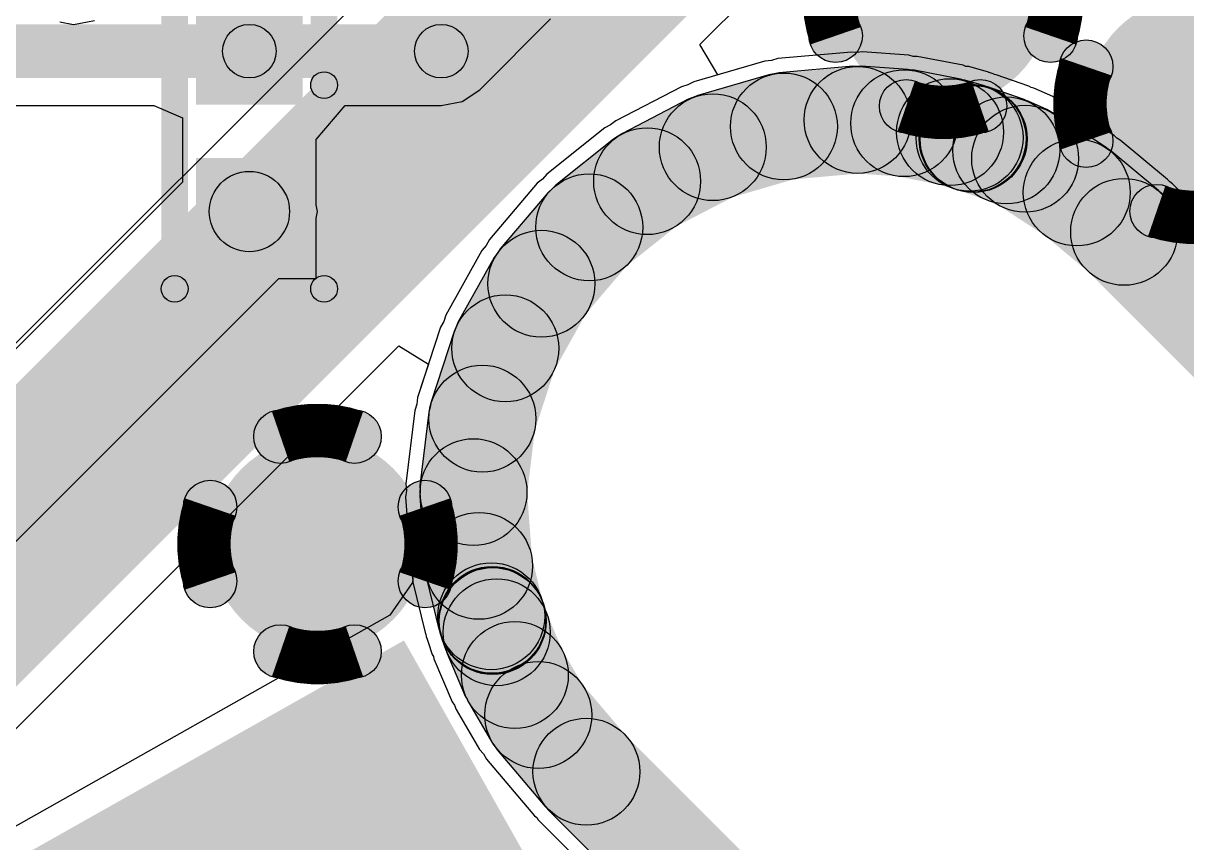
# Model space of a CAD drawing. Header units: millimetres. Extents: x -1.43 to 1.09, y -0.91 to 0.99.
# Drawn here: x -0.3833 to -0.212, y -0.7069 to -0.5862 of the extents above; entities that cross this region are included whole.
import ezdxf

# ---------------------------------------------------------------- set-up
doc = ezdxf.new("R2010")
doc.units = ezdxf.units.MM
doc.header["$MEASUREMENT"] = 0
for name, color, linetype in [('BottomLayer', 5, 'Continuous'), ('InternalPlane1', 76, 'Continuous'), ('InternalPlane2', 16, 'Continuous'), ('TopLayer', 1, 'Continuous'), ('TopOverlay', 2, 'Continuous'), ('TopPaste', 8, 'Continuous'), ('TopSolder', 216, 'Continuous'), ('ViaHoleLayer', 16, 'Continuous')]:
    doc.layers.add(name, color=color, linetype=linetype)

# ---------------------------------------------------------------- blocks, each defined once
blk = doc.blocks.new('PASSIVE__0201__0603__41')
at = {"layer": 'TopLayer'}
for points in [[(-0.00591, 0.00591), (0.00591, 0.00591), (0.00591, -0.00591), (-0.00591, -0.00591)], [(0.01772, 0.00591), (0.02953, 0.00591), (0.02953, -0.00591), (0.01772, -0.00591)]]:
    blk.add_hatch(color=1, dxfattribs=at).paths.add_polyline_path(points)
at = {"layer": 'TopOverlay'}
h = blk.add_hatch(color=2, dxfattribs=at)
edge = h.paths.add_edge_path()
edge.add_arc((-0.011, 0.011), 0.00197, 0, 360)
h = blk.add_hatch(color=2, dxfattribs=at)
edge = h.paths.add_edge_path()
edge.add_arc((-0.011, 0.011), 0.00197, 0, 360)
for points in [[(0.005, 0.01297), (0.005, 0.00903), (-0.011, 0.00903), (-0.011, 0.01297)], [(0.035, 0.01297), (0.035, 0.00903), (0.005, 0.00903), (0.005, 0.01297)], [(-0.00903, -0.011), (-0.01297, -0.011), (-0.01297, 0.011), (-0.00903, 0.011)], [(0.03697, -0.011), (0.03303, -0.011), (0.03303, 0.011), (0.03697, 0.011)], [(0.035, -0.00903), (0.035, -0.01297), (-0.011, -0.01297), (-0.011, -0.00903)]]:
    blk.add_hatch(color=2, dxfattribs=at).paths.add_polyline_path(points)
h = blk.add_hatch(color=2, dxfattribs=at)
edge = h.paths.add_edge_path()
edge.add_arc((0.005, 0.011), 0.00197, 0, 360)
h = blk.add_hatch(color=2, dxfattribs=at)
edge = h.paths.add_edge_path()
edge.add_arc((0.005, 0.011), 0.00197, 0, 360)
h = blk.add_hatch(color=2, dxfattribs=at)
edge = h.paths.add_edge_path()
edge.add_arc((0.035, 0.011), 0.00197, 0, 360)
h = blk.add_hatch(color=2, dxfattribs=at)
edge = h.paths.add_edge_path()
edge.add_arc((0.035, 0.011), 0.00197, 0, 360)
h = blk.add_hatch(color=2, dxfattribs=at)
edge = h.paths.add_edge_path()
edge.add_arc((-0.011, -0.011), 0.00197, 0, 360)
h = blk.add_hatch(color=2, dxfattribs=at)
edge = h.paths.add_edge_path()
edge.add_arc((-0.011, -0.011), 0.00197, 0, 360)
h = blk.add_hatch(color=2, dxfattribs=at)
edge = h.paths.add_edge_path()
edge.add_arc((0.035, -0.011), 0.00197, 0, 360)
h = blk.add_hatch(color=2, dxfattribs=at)
edge = h.paths.add_edge_path()
edge.add_arc((0.035, -0.011), 0.00197, 0, 360)
at = {"layer": 'TopPaste'}
for points in [[(-0.00591, 0.00591), (0.00591, 0.00591), (0.00591, -0.00591), (-0.00591, -0.00591)], [(0.01772, 0.00591), (0.02953, 0.00591), (0.02953, -0.00591), (0.01772, -0.00591)]]:
    blk.add_hatch(color=8, dxfattribs=at).paths.add_polyline_path(points)
at = {"layer": 'TopSolder'}
for points in [[(-0.00787, 0.00787), (0.00787, 0.00787), (0.00787, -0.00787), (-0.00787, -0.00787)], [(0.01575, 0.00787), (0.0315, 0.00787), (0.0315, -0.00787), (0.01575, -0.00787)]]:
    blk.add_hatch(color=216, dxfattribs=at).paths.add_polyline_path(points)
at = {"layer": 'TopOverlay'}
for centre in [(-0.011, 0.011), (-0.011, 0.011), (0.005, 0.011), (0.005, 0.011), (0.035, 0.011), (0.035, 0.011), (-0.011, -0.011), (-0.011, -0.011), (0.035, -0.011), (0.035, -0.011)]:
    blk.add_circle(centre, 0.00197, dxfattribs=at)

msp = doc.modelspace()

# ---------------------------------------------------------------- hatches: boundary and pattern name
at = {"layer": 'BottomLayer'}
for points in [[(-0.40072, -0.70023), (-0.42299, -0.67795), (-0.2311, -0.48606), (-0.20883, -0.50833)], [(-0.29035, -0.74252), (-0.32727, -0.67706), (-0.41913, -0.72888), (-0.38221, -0.79434)]]:
    msp.add_hatch(color=5, dxfattribs=at).paths.add_polyline_path(points)
h = msp.add_hatch(color=5, dxfattribs=at)
edge = h.paths.add_edge_path()
edge.add_arc((-0.24788, -0.58256), 0.01181, 0, 360)
h = msp.add_hatch(color=5, dxfattribs=at)
edge = h.paths.add_edge_path()
edge.add_arc((-0.21099, -0.59802), 0.01181, 0, 360)
h = msp.add_hatch(color=5, dxfattribs=at)
edge = h.paths.add_edge_path()
edge.add_arc((-0.34, -0.66286), 0.01181, 0, 360)
at = {"layer": 'InternalPlane1'}
h = msp.add_hatch(color=76, dxfattribs=at)
edge = h.paths.add_edge_path()
edge.add_arc((-0.2637, -0.58801), 0.00394, 0, 360)
h = msp.add_hatch(color=76, dxfattribs=at)
edge = h.paths.add_edge_path()
edge.add_arc((-0.23205, -0.58801), 0.00394, 0, 360)
h = msp.add_hatch(color=76, dxfattribs=at)
edge = h.paths.add_edge_path()
edge.add_arc((-0.22681, -0.59257), 0.00394, 0, 360)
for points in [[(-0.27063, -0.60922), (-0.27202, -0.59353), (-0.26117, -0.59257), (-0.25977, -0.60825)], [(-0.26102, -0.60826), (-0.25992, -0.59255), (-0.25306, -0.59303), (-0.25416, -0.60874)], [(-0.27958, -0.61198), (-0.28399, -0.59686), (-0.27353, -0.59381), (-0.26912, -0.60893)], [(-0.25511, -0.60862), (-0.2521, -0.59316), (-0.24535, -0.59447), (-0.24836, -0.60993)], [(-0.24903, -0.60977), (-0.24468, -0.59464), (-0.24181, -0.59546), (-0.24616, -0.6106)], [(-0.24625, -0.61057), (-0.24172, -0.59549), (-0.24126, -0.59562), (-0.2458, -0.6107)], [(-0.24598, -0.61064), (-0.24078, -0.59578), (-0.23598, -0.59746), (-0.24118, -0.61232)], [(-0.2458, -0.6107), (-0.24111, -0.59567), (-0.24103, -0.59569), (-0.24573, -0.61073)], [(-0.24566, -0.61074), (-0.2414, -0.59558), (-0.24132, -0.59561), (-0.24559, -0.61077)], [(-0.28784, -0.61642), (-0.29508, -0.60244), (-0.28541, -0.59743), (-0.27816, -0.61141)], [(-0.24177, -0.61209), (-0.23539, -0.59769), (-0.23261, -0.59892), (-0.23899, -0.61332)], [(-0.24011, -0.61271), (-0.23149, -0.59953), (-0.22389, -0.6045), (-0.23251, -0.61768)], [(-0.29508, -0.62238), (-0.30489, -0.61006), (-0.29637, -0.60327), (-0.28656, -0.61559)], [(-0.23323, -0.61715), (-0.22317, -0.60504), (-0.21619, -0.61084), (-0.22625, -0.62295)], [(-0.30104, -0.62962), (-0.31304, -0.61943), (-0.30599, -0.61112), (-0.29398, -0.62131)], [(-0.22679, -0.62246), (-0.21565, -0.61133), (-0.19457, -0.63241), (-0.20571, -0.64354)], [(-0.30548, -0.63788), (-0.31923, -0.6302), (-0.31391, -0.62068), (-0.30016, -0.62837)], [(-0.30824, -0.64684), (-0.32321, -0.64196), (-0.31984, -0.6316), (-0.30487, -0.63648)], [(-0.30922, -0.65616), (-0.32485, -0.65427), (-0.32355, -0.64346), (-0.30791, -0.64534)], [(-0.32488, -0.6558), (-0.30918, -0.65463), (-0.30837, -0.6655), (-0.32408, -0.66667)], [(-0.32387, -0.66795), (-0.30857, -0.66422), (-0.30677, -0.67164), (-0.32207, -0.67537)], [(-0.32193, -0.67585), (-0.3069, -0.67116), (-0.30674, -0.67168), (-0.32177, -0.67637)], [(-0.3217, -0.6766), (-0.30676, -0.67162), (-0.30673, -0.67171), (-0.32167, -0.67669)], [(-0.32163, -0.6768), (-0.30677, -0.6716), (-0.30619, -0.67325), (-0.32105, -0.67845)], [(-0.32181, -0.67623), (-0.30669, -0.67183), (-0.30667, -0.67192), (-0.32179, -0.67631)], [(-0.32087, -0.67893), (-0.30637, -0.67277), (-0.3037, -0.67907), (-0.31819, -0.68523)], [(-0.31773, -0.68613), (-0.30415, -0.67817), (-0.3007, -0.68406), (-0.31428, -0.69202)], [(-0.31349, -0.69313), (-0.30148, -0.68294), (-0.2944, -0.69129), (-0.30641, -0.70148)], [(-0.30597, -0.70195), (-0.29484, -0.69082), (-0.27391, -0.71175), (-0.28505, -0.72288)]]:
    msp.add_hatch(color=76, dxfattribs=at).paths.add_polyline_path(points)
h = msp.add_hatch(color=76, dxfattribs=at)
edge = h.paths.add_edge_path()
edge.add_arc((-0.26047, -0.60041), 0.00787, 0, 360)
h = msp.add_hatch(color=76, dxfattribs=at)
edge = h.paths.add_edge_path()
edge.add_arc((-0.26047, -0.60041), 0.00787, 0, 360)
h = msp.add_hatch(color=76, dxfattribs=at)
edge = h.paths.add_edge_path()
edge.add_arc((-0.27132, -0.60137), 0.00787, 0, 360)
h = msp.add_hatch(color=76, dxfattribs=at)
edge = h.paths.add_edge_path()
edge.add_arc((-0.27132, -0.60137), 0.00787, 0, 360)
h = msp.add_hatch(color=76, dxfattribs=at)
edge = h.paths.add_edge_path()
edge.add_arc((-0.25361, -0.60089), 0.00787, 0, 360)
h = msp.add_hatch(color=76, dxfattribs=at)
edge = h.paths.add_edge_path()
edge.add_arc((-0.25361, -0.60089), 0.00787, 0, 360)
h = msp.add_hatch(color=76, dxfattribs=at)
edge = h.paths.add_edge_path()
edge.add_arc((-0.25332, -0.59839), 0.00394, 0, 360)
h = msp.add_hatch(color=76, dxfattribs=at)
edge = h.paths.add_edge_path()
edge.add_arc((-0.24685, -0.6022), 0.00787, 0, 360)
h = msp.add_hatch(color=76, dxfattribs=at)
edge = h.paths.add_edge_path()
edge.add_arc((-0.24685, -0.6022), 0.00787, 0, 360)
h = msp.add_hatch(color=76, dxfattribs=at)
edge = h.paths.add_edge_path()
edge.add_arc((-0.24243, -0.59839), 0.00394, 0, 360)
h = msp.add_hatch(color=76, dxfattribs=at)
edge = h.paths.add_edge_path()
edge.add_arc((-0.24398, -0.60303), 0.00787, 0, 360)
h = msp.add_hatch(color=76, dxfattribs=at)
edge = h.paths.add_edge_path()
edge.add_arc((-0.24398, -0.60303), 0.00787, 0, 360)
h = msp.add_hatch(color=76, dxfattribs=at)
edge = h.paths.add_edge_path()
edge.add_arc((-0.24353, -0.60316), 0.00787, 0, 360)
h = msp.add_hatch(color=76, dxfattribs=at)
edge = h.paths.add_edge_path()
edge.add_arc((-0.24353, -0.60316), 0.00787, 0, 360)
h = msp.add_hatch(color=76, dxfattribs=at)
edge = h.paths.add_edge_path()
edge.add_arc((-0.24346, -0.60319), 0.00787, 0, 360)
h = msp.add_hatch(color=76, dxfattribs=at)
edge = h.paths.add_edge_path()
edge.add_arc((-0.24346, -0.60319), 0.00787, 0, 360)
h = msp.add_hatch(color=76, dxfattribs=at)
edge = h.paths.add_edge_path()
edge.add_arc((-0.24338, -0.60321), 0.00787, 0, 360)
h = msp.add_hatch(color=76, dxfattribs=at)
edge = h.paths.add_edge_path()
edge.add_arc((-0.24338, -0.60321), 0.00787, 0, 360)
h = msp.add_hatch(color=76, dxfattribs=at)
edge = h.paths.add_edge_path()
edge.add_arc((-0.28179, -0.60442), 0.00787, 0, 360)
h = msp.add_hatch(color=76, dxfattribs=at)
edge = h.paths.add_edge_path()
edge.add_arc((-0.28179, -0.60442), 0.00787, 0, 360)
h = msp.add_hatch(color=76, dxfattribs=at)
edge = h.paths.add_edge_path()
edge.add_arc((-0.23858, -0.60489), 0.00787, 0, 360)
h = msp.add_hatch(color=76, dxfattribs=at)
edge = h.paths.add_edge_path()
edge.add_arc((-0.23858, -0.60489), 0.00787, 0, 360)
h = msp.add_hatch(color=76, dxfattribs=at)
edge = h.paths.add_edge_path()
edge.add_arc((-0.2358, -0.60612), 0.00787, 0, 360)
h = msp.add_hatch(color=76, dxfattribs=at)
edge = h.paths.add_edge_path()
edge.add_arc((-0.2358, -0.60612), 0.00787, 0, 360)
h = msp.add_hatch(color=76, dxfattribs=at)
edge = h.paths.add_edge_path()
edge.add_arc((-0.22681, -0.60347), 0.00394, 0, 360)
h = msp.add_hatch(color=76, dxfattribs=at)
edge = h.paths.add_edge_path()
edge.add_arc((-0.29146, -0.60943), 0.00787, 0, 360)
h = msp.add_hatch(color=76, dxfattribs=at)
edge = h.paths.add_edge_path()
edge.add_arc((-0.29146, -0.60943), 0.00787, 0, 360)
h = msp.add_hatch(color=76, dxfattribs=at)
edge = h.paths.add_edge_path()
edge.add_arc((-0.2282, -0.61109), 0.00787, 0, 360)
h = msp.add_hatch(color=76, dxfattribs=at)
edge = h.paths.add_edge_path()
edge.add_arc((-0.2282, -0.61109), 0.00787, 0, 360)
h = msp.add_hatch(color=76, dxfattribs=at)
edge = h.paths.add_edge_path()
edge.add_arc((-0.29999, -0.61622), 0.00787, 0, 360)
h = msp.add_hatch(color=76, dxfattribs=at)
edge = h.paths.add_edge_path()
edge.add_arc((-0.29999, -0.61622), 0.00787, 0, 360)
h = msp.add_hatch(color=76, dxfattribs=at)
edge = h.paths.add_edge_path()
edge.add_arc((-0.22122, -0.61689), 0.00787, 0, 360)
h = msp.add_hatch(color=76, dxfattribs=at)
edge = h.paths.add_edge_path()
edge.add_arc((-0.22122, -0.61689), 0.00787, 0, 360)
h = msp.add_hatch(color=76, dxfattribs=at)
edge = h.paths.add_edge_path()
edge.add_arc((-0.21643, -0.61384), 0.00394, 0, 360)
h = msp.add_hatch(color=76, dxfattribs=at)
edge = h.paths.add_edge_path()
edge.add_arc((-0.30704, -0.62453), 0.00787, 0, 360)
h = msp.add_hatch(color=76, dxfattribs=at)
edge = h.paths.add_edge_path()
edge.add_arc((-0.30704, -0.62453), 0.00787, 0, 360)
h = msp.add_hatch(color=76, dxfattribs=at)
edge = h.paths.add_edge_path()
edge.add_arc((-0.31235, -0.63404), 0.00787, 0, 360)
h = msp.add_hatch(color=76, dxfattribs=at)
edge = h.paths.add_edge_path()
edge.add_arc((-0.31235, -0.63404), 0.00787, 0, 360)
h = msp.add_hatch(color=76, dxfattribs=at)
edge = h.paths.add_edge_path()
edge.add_arc((-0.31573, -0.6444), 0.00787, 0, 360)
h = msp.add_hatch(color=76, dxfattribs=at)
edge = h.paths.add_edge_path()
edge.add_arc((-0.31573, -0.6444), 0.00787, 0, 360)
h = msp.add_hatch(color=76, dxfattribs=at)
edge = h.paths.add_edge_path()
edge.add_arc((-0.34545, -0.64704), 0.00394, 0, 360)
h = msp.add_hatch(color=76, dxfattribs=at)
edge = h.paths.add_edge_path()
edge.add_arc((-0.33456, -0.64704), 0.00394, 0, 360)
h = msp.add_hatch(color=76, dxfattribs=at)
edge = h.paths.add_edge_path()
edge.add_arc((-0.31703, -0.65522), 0.00787, 0, 360)
h = msp.add_hatch(color=76, dxfattribs=at)
edge = h.paths.add_edge_path()
edge.add_arc((-0.31703, -0.65522), 0.00787, 0, 360)
h = msp.add_hatch(color=76, dxfattribs=at)
edge = h.paths.add_edge_path()
edge.add_arc((-0.35582, -0.65741), 0.00394, 0, 360)
h = msp.add_hatch(color=76, dxfattribs=at)
edge = h.paths.add_edge_path()
edge.add_arc((-0.32418, -0.65741), 0.00394, 0, 360)
h = msp.add_hatch(color=76, dxfattribs=at)
edge = h.paths.add_edge_path()
edge.add_arc((-0.31622, -0.66608), 0.00787, 0, 360)
h = msp.add_hatch(color=76, dxfattribs=at)
edge = h.paths.add_edge_path()
edge.add_arc((-0.31622, -0.66608), 0.00787, 0, 360)
h = msp.add_hatch(color=76, dxfattribs=at)
edge = h.paths.add_edge_path()
edge.add_arc((-0.35582, -0.66831), 0.00394, 0, 360)
h = msp.add_hatch(color=76, dxfattribs=at)
edge = h.paths.add_edge_path()
edge.add_arc((-0.32418, -0.66831), 0.00394, 0, 360)
h = msp.add_hatch(color=76, dxfattribs=at)
edge = h.paths.add_edge_path()
edge.add_arc((-0.31442, -0.6735), 0.00787, 0, 360)
h = msp.add_hatch(color=76, dxfattribs=at)
edge = h.paths.add_edge_path()
edge.add_arc((-0.31442, -0.6735), 0.00787, 0, 360)
h = msp.add_hatch(color=76, dxfattribs=at)
edge = h.paths.add_edge_path()
edge.add_arc((-0.31425, -0.67403), 0.00787, 0, 360)
h = msp.add_hatch(color=76, dxfattribs=at)
edge = h.paths.add_edge_path()
edge.add_arc((-0.31425, -0.67403), 0.00787, 0, 360)
h = msp.add_hatch(color=76, dxfattribs=at)
edge = h.paths.add_edge_path()
edge.add_arc((-0.31423, -0.67411), 0.00787, 0, 360)
h = msp.add_hatch(color=76, dxfattribs=at)
edge = h.paths.add_edge_path()
edge.add_arc((-0.31423, -0.67411), 0.00787, 0, 360)
h = msp.add_hatch(color=76, dxfattribs=at)
edge = h.paths.add_edge_path()
edge.add_arc((-0.3142, -0.6742), 0.00787, 0, 360)
h = msp.add_hatch(color=76, dxfattribs=at)
edge = h.paths.add_edge_path()
edge.add_arc((-0.3142, -0.6742), 0.00787, 0, 360)
h = msp.add_hatch(color=76, dxfattribs=at)
edge = h.paths.add_edge_path()
edge.add_arc((-0.31362, -0.67585), 0.00787, 0, 360)
h = msp.add_hatch(color=76, dxfattribs=at)
edge = h.paths.add_edge_path()
edge.add_arc((-0.31362, -0.67585), 0.00787, 0, 360)
h = msp.add_hatch(color=76, dxfattribs=at)
edge = h.paths.add_edge_path()
edge.add_arc((-0.34545, -0.67868), 0.00394, 0, 360)
h = msp.add_hatch(color=76, dxfattribs=at)
edge = h.paths.add_edge_path()
edge.add_arc((-0.33456, -0.67868), 0.00394, 0, 360)
h = msp.add_hatch(color=76, dxfattribs=at)
edge = h.paths.add_edge_path()
edge.add_arc((-0.31094, -0.68215), 0.00787, 0, 360)
h = msp.add_hatch(color=76, dxfattribs=at)
edge = h.paths.add_edge_path()
edge.add_arc((-0.31094, -0.68215), 0.00787, 0, 360)
h = msp.add_hatch(color=76, dxfattribs=at)
edge = h.paths.add_edge_path()
edge.add_arc((-0.30749, -0.68804), 0.00787, 0, 360)
h = msp.add_hatch(color=76, dxfattribs=at)
edge = h.paths.add_edge_path()
edge.add_arc((-0.30749, -0.68804), 0.00787, 0, 360)
h = msp.add_hatch(color=76, dxfattribs=at)
edge = h.paths.add_edge_path()
edge.add_arc((-0.30041, -0.69639), 0.00787, 0, 360)
h = msp.add_hatch(color=76, dxfattribs=at)
edge = h.paths.add_edge_path()
edge.add_arc((-0.30041, -0.69639), 0.00787, 0, 360)
at = {"layer": 'InternalPlane2'}
h = msp.add_hatch(color=16, dxfattribs=at)
edge = h.paths.add_edge_path()
edge.add_arc((-0.24788, -0.58256), 0.01575, 0, 360)
h = msp.add_hatch(color=16, dxfattribs=at)
edge = h.paths.add_edge_path()
edge.add_arc((-0.21099, -0.59802), 0.01575, 0, 360)
for points in [[(-0.27063, -0.60922), (-0.27202, -0.59353), (-0.26117, -0.59257), (-0.25977, -0.60825)], [(-0.26102, -0.60826), (-0.25992, -0.59255), (-0.25306, -0.59303), (-0.25416, -0.60874)], [(-0.27958, -0.61198), (-0.28399, -0.59686), (-0.27353, -0.59381), (-0.26912, -0.60893)], [(-0.25511, -0.60862), (-0.2521, -0.59316), (-0.24535, -0.59447), (-0.24836, -0.60993)], [(-0.24903, -0.60977), (-0.24468, -0.59464), (-0.24181, -0.59546), (-0.24616, -0.6106)], [(-0.24625, -0.61057), (-0.24172, -0.59549), (-0.24126, -0.59562), (-0.2458, -0.6107)], [(-0.24598, -0.61064), (-0.24078, -0.59578), (-0.23598, -0.59746), (-0.24118, -0.61232)], [(-0.2458, -0.6107), (-0.24111, -0.59567), (-0.24103, -0.59569), (-0.24573, -0.61073)], [(-0.24566, -0.61074), (-0.2414, -0.59558), (-0.24132, -0.59561), (-0.24559, -0.61077)], [(-0.28784, -0.61642), (-0.29508, -0.60244), (-0.28541, -0.59743), (-0.27816, -0.61141)], [(-0.24177, -0.61209), (-0.23539, -0.59769), (-0.23261, -0.59892), (-0.23899, -0.61332)], [(-0.24011, -0.61271), (-0.23149, -0.59953), (-0.22389, -0.6045), (-0.23251, -0.61768)], [(-0.29508, -0.62238), (-0.30489, -0.61006), (-0.29637, -0.60327), (-0.28656, -0.61559)], [(-0.23323, -0.61715), (-0.22317, -0.60504), (-0.21619, -0.61084), (-0.22625, -0.62295)], [(-0.30104, -0.62962), (-0.31304, -0.61943), (-0.30599, -0.61112), (-0.29398, -0.62131)], [(-0.22679, -0.62246), (-0.21565, -0.61133), (-0.19457, -0.63241), (-0.20571, -0.64354)], [(-0.30548, -0.63788), (-0.31923, -0.6302), (-0.31391, -0.62068), (-0.30016, -0.62837)], [(-0.30824, -0.64684), (-0.32321, -0.64196), (-0.31984, -0.6316), (-0.30487, -0.63648)], [(-0.30922, -0.65616), (-0.32485, -0.65427), (-0.32355, -0.64346), (-0.30791, -0.64534)], [(-0.32488, -0.6558), (-0.30918, -0.65463), (-0.30837, -0.6655), (-0.32408, -0.66667)], [(-0.32387, -0.66795), (-0.30857, -0.66422), (-0.30677, -0.67164), (-0.32207, -0.67537)], [(-0.32193, -0.67585), (-0.3069, -0.67116), (-0.30674, -0.67168), (-0.32177, -0.67637)], [(-0.3217, -0.6766), (-0.30676, -0.67162), (-0.30673, -0.67171), (-0.32167, -0.67669)], [(-0.32163, -0.6768), (-0.30677, -0.6716), (-0.30619, -0.67325), (-0.32105, -0.67845)], [(-0.32181, -0.67623), (-0.30669, -0.67183), (-0.30667, -0.67192), (-0.32179, -0.67631)], [(-0.32087, -0.67893), (-0.30637, -0.67277), (-0.3037, -0.67907), (-0.31819, -0.68523)], [(-0.31773, -0.68613), (-0.30415, -0.67817), (-0.3007, -0.68406), (-0.31428, -0.69202)], [(-0.31349, -0.69313), (-0.30148, -0.68294), (-0.2944, -0.69129), (-0.30641, -0.70148)], [(-0.30597, -0.70195), (-0.29484, -0.69082), (-0.27391, -0.71175), (-0.28505, -0.72288)]]:
    msp.add_hatch(color=16, dxfattribs=at).paths.add_polyline_path(points)
h = msp.add_hatch(color=16, dxfattribs=at)
edge = h.paths.add_edge_path()
edge.add_arc((-0.26047, -0.60041), 0.00787, 0, 360)
h = msp.add_hatch(color=16, dxfattribs=at)
edge = h.paths.add_edge_path()
edge.add_arc((-0.26047, -0.60041), 0.00787, 0, 360)
h = msp.add_hatch(color=16, dxfattribs=at)
edge = h.paths.add_edge_path()
edge.add_arc((-0.27132, -0.60137), 0.00787, 0, 360)
h = msp.add_hatch(color=16, dxfattribs=at)
edge = h.paths.add_edge_path()
edge.add_arc((-0.27132, -0.60137), 0.00787, 0, 360)
h = msp.add_hatch(color=16, dxfattribs=at)
edge = h.paths.add_edge_path()
edge.add_arc((-0.25361, -0.60089), 0.00787, 0, 360)
h = msp.add_hatch(color=16, dxfattribs=at)
edge = h.paths.add_edge_path()
edge.add_arc((-0.25361, -0.60089), 0.00787, 0, 360)
h = msp.add_hatch(color=16, dxfattribs=at)
edge = h.paths.add_edge_path()
edge.add_arc((-0.24685, -0.6022), 0.00787, 0, 360)
h = msp.add_hatch(color=16, dxfattribs=at)
edge = h.paths.add_edge_path()
edge.add_arc((-0.24685, -0.6022), 0.00787, 0, 360)
h = msp.add_hatch(color=16, dxfattribs=at)
edge = h.paths.add_edge_path()
edge.add_arc((-0.24398, -0.60303), 0.00787, 0, 360)
h = msp.add_hatch(color=16, dxfattribs=at)
edge = h.paths.add_edge_path()
edge.add_arc((-0.24398, -0.60303), 0.00787, 0, 360)
h = msp.add_hatch(color=16, dxfattribs=at)
edge = h.paths.add_edge_path()
edge.add_arc((-0.24353, -0.60316), 0.00787, 0, 360)
h = msp.add_hatch(color=16, dxfattribs=at)
edge = h.paths.add_edge_path()
edge.add_arc((-0.24353, -0.60316), 0.00787, 0, 360)
h = msp.add_hatch(color=16, dxfattribs=at)
edge = h.paths.add_edge_path()
edge.add_arc((-0.24346, -0.60319), 0.00787, 0, 360)
h = msp.add_hatch(color=16, dxfattribs=at)
edge = h.paths.add_edge_path()
edge.add_arc((-0.24346, -0.60319), 0.00787, 0, 360)
h = msp.add_hatch(color=16, dxfattribs=at)
edge = h.paths.add_edge_path()
edge.add_arc((-0.24338, -0.60321), 0.00787, 0, 360)
h = msp.add_hatch(color=16, dxfattribs=at)
edge = h.paths.add_edge_path()
edge.add_arc((-0.24338, -0.60321), 0.00787, 0, 360)
h = msp.add_hatch(color=16, dxfattribs=at)
edge = h.paths.add_edge_path()
edge.add_arc((-0.28179, -0.60442), 0.00787, 0, 360)
h = msp.add_hatch(color=16, dxfattribs=at)
edge = h.paths.add_edge_path()
edge.add_arc((-0.28179, -0.60442), 0.00787, 0, 360)
h = msp.add_hatch(color=16, dxfattribs=at)
edge = h.paths.add_edge_path()
edge.add_arc((-0.23858, -0.60489), 0.00787, 0, 360)
h = msp.add_hatch(color=16, dxfattribs=at)
edge = h.paths.add_edge_path()
edge.add_arc((-0.23858, -0.60489), 0.00787, 0, 360)
h = msp.add_hatch(color=16, dxfattribs=at)
edge = h.paths.add_edge_path()
edge.add_arc((-0.2358, -0.60612), 0.00787, 0, 360)
h = msp.add_hatch(color=16, dxfattribs=at)
edge = h.paths.add_edge_path()
edge.add_arc((-0.2358, -0.60612), 0.00787, 0, 360)
h = msp.add_hatch(color=16, dxfattribs=at)
edge = h.paths.add_edge_path()
edge.add_arc((-0.29146, -0.60943), 0.00787, 0, 360)
h = msp.add_hatch(color=16, dxfattribs=at)
edge = h.paths.add_edge_path()
edge.add_arc((-0.29146, -0.60943), 0.00787, 0, 360)
h = msp.add_hatch(color=16, dxfattribs=at)
edge = h.paths.add_edge_path()
edge.add_arc((-0.2282, -0.61109), 0.00787, 0, 360)
h = msp.add_hatch(color=16, dxfattribs=at)
edge = h.paths.add_edge_path()
edge.add_arc((-0.2282, -0.61109), 0.00787, 0, 360)
h = msp.add_hatch(color=16, dxfattribs=at)
edge = h.paths.add_edge_path()
edge.add_arc((-0.29999, -0.61622), 0.00787, 0, 360)
h = msp.add_hatch(color=16, dxfattribs=at)
edge = h.paths.add_edge_path()
edge.add_arc((-0.29999, -0.61622), 0.00787, 0, 360)
h = msp.add_hatch(color=16, dxfattribs=at)
edge = h.paths.add_edge_path()
edge.add_arc((-0.22122, -0.61689), 0.00787, 0, 360)
h = msp.add_hatch(color=16, dxfattribs=at)
edge = h.paths.add_edge_path()
edge.add_arc((-0.22122, -0.61689), 0.00787, 0, 360)
h = msp.add_hatch(color=16, dxfattribs=at)
edge = h.paths.add_edge_path()
edge.add_arc((-0.30704, -0.62453), 0.00787, 0, 360)
h = msp.add_hatch(color=16, dxfattribs=at)
edge = h.paths.add_edge_path()
edge.add_arc((-0.30704, -0.62453), 0.00787, 0, 360)
h = msp.add_hatch(color=16, dxfattribs=at)
edge = h.paths.add_edge_path()
edge.add_arc((-0.31235, -0.63404), 0.00787, 0, 360)
h = msp.add_hatch(color=16, dxfattribs=at)
edge = h.paths.add_edge_path()
edge.add_arc((-0.31235, -0.63404), 0.00787, 0, 360)
h = msp.add_hatch(color=16, dxfattribs=at)
edge = h.paths.add_edge_path()
edge.add_arc((-0.31573, -0.6444), 0.00787, 0, 360)
h = msp.add_hatch(color=16, dxfattribs=at)
edge = h.paths.add_edge_path()
edge.add_arc((-0.31573, -0.6444), 0.00787, 0, 360)
h = msp.add_hatch(color=16, dxfattribs=at)
edge = h.paths.add_edge_path()
edge.add_arc((-0.34, -0.66286), 0.01575, 0, 360)
h = msp.add_hatch(color=16, dxfattribs=at)
edge = h.paths.add_edge_path()
edge.add_arc((-0.31703, -0.65522), 0.00787, 0, 360)
h = msp.add_hatch(color=16, dxfattribs=at)
edge = h.paths.add_edge_path()
edge.add_arc((-0.31703, -0.65522), 0.00787, 0, 360)
h = msp.add_hatch(color=16, dxfattribs=at)
edge = h.paths.add_edge_path()
edge.add_arc((-0.31622, -0.66608), 0.00787, 0, 360)
h = msp.add_hatch(color=16, dxfattribs=at)
edge = h.paths.add_edge_path()
edge.add_arc((-0.31622, -0.66608), 0.00787, 0, 360)
h = msp.add_hatch(color=16, dxfattribs=at)
edge = h.paths.add_edge_path()
edge.add_arc((-0.31442, -0.6735), 0.00787, 0, 360)
h = msp.add_hatch(color=16, dxfattribs=at)
edge = h.paths.add_edge_path()
edge.add_arc((-0.31442, -0.6735), 0.00787, 0, 360)
h = msp.add_hatch(color=16, dxfattribs=at)
edge = h.paths.add_edge_path()
edge.add_arc((-0.31425, -0.67403), 0.00787, 0, 360)
h = msp.add_hatch(color=16, dxfattribs=at)
edge = h.paths.add_edge_path()
edge.add_arc((-0.31425, -0.67403), 0.00787, 0, 360)
h = msp.add_hatch(color=16, dxfattribs=at)
edge = h.paths.add_edge_path()
edge.add_arc((-0.31423, -0.67411), 0.00787, 0, 360)
h = msp.add_hatch(color=16, dxfattribs=at)
edge = h.paths.add_edge_path()
edge.add_arc((-0.31423, -0.67411), 0.00787, 0, 360)
h = msp.add_hatch(color=16, dxfattribs=at)
edge = h.paths.add_edge_path()
edge.add_arc((-0.3142, -0.6742), 0.00787, 0, 360)
h = msp.add_hatch(color=16, dxfattribs=at)
edge = h.paths.add_edge_path()
edge.add_arc((-0.3142, -0.6742), 0.00787, 0, 360)
h = msp.add_hatch(color=16, dxfattribs=at)
edge = h.paths.add_edge_path()
edge.add_arc((-0.31362, -0.67585), 0.00787, 0, 360)
h = msp.add_hatch(color=16, dxfattribs=at)
edge = h.paths.add_edge_path()
edge.add_arc((-0.31362, -0.67585), 0.00787, 0, 360)
h = msp.add_hatch(color=16, dxfattribs=at)
edge = h.paths.add_edge_path()
edge.add_arc((-0.31094, -0.68215), 0.00787, 0, 360)
h = msp.add_hatch(color=16, dxfattribs=at)
edge = h.paths.add_edge_path()
edge.add_arc((-0.31094, -0.68215), 0.00787, 0, 360)
h = msp.add_hatch(color=16, dxfattribs=at)
edge = h.paths.add_edge_path()
edge.add_arc((-0.30749, -0.68804), 0.00787, 0, 360)
h = msp.add_hatch(color=16, dxfattribs=at)
edge = h.paths.add_edge_path()
edge.add_arc((-0.30749, -0.68804), 0.00787, 0, 360)
h = msp.add_hatch(color=16, dxfattribs=at)
edge = h.paths.add_edge_path()
edge.add_arc((-0.30041, -0.69639), 0.00787, 0, 360)
h = msp.add_hatch(color=16, dxfattribs=at)
edge = h.paths.add_edge_path()
edge.add_arc((-0.30041, -0.69639), 0.00787, 0, 360)
at = {"layer": 'TopLayer'}
h = msp.add_hatch(color=1, dxfattribs=at)
edge = h.paths.add_edge_path()
edge.add_arc((-0.24788, -0.58256), 0.01181, 0, 360)
for points in [[(-0.31899, -0.59306), (-0.32456, -0.58749), (-0.31413, -0.57706), (-0.30856, -0.58263)], [(-0.40514, -0.59421), (-0.40514, -0.58634), (-0.35004, -0.58634), (-0.35004, -0.59421)], [(-0.35004, -0.59421), (-0.35004, -0.58634), (-0.32178, -0.58634), (-0.32178, -0.59421)], [(-0.41537, -0.68759), (-0.42373, -0.67923), (-0.35421, -0.60972), (-0.34586, -0.61807)]]:
    msp.add_hatch(color=1, dxfattribs=at).paths.add_polyline_path(points)
h = msp.add_hatch(color=1, dxfattribs=at)
edge = h.paths.add_edge_path()
edge.add_arc((-0.35004, -0.59028), 0.00394, 0, 360)
h = msp.add_hatch(color=1, dxfattribs=at)
edge = h.paths.add_edge_path()
edge.add_arc((-0.35004, -0.59028), 0.00394, 0, 360)
h = msp.add_hatch(color=1, dxfattribs=at)
edge = h.paths.add_edge_path()
edge.add_arc((-0.32178, -0.59028), 0.00394, 0, 360)
h = msp.add_hatch(color=1, dxfattribs=at)
edge = h.paths.add_edge_path()
edge.add_arc((-0.32178, -0.59028), 0.00394, 0, 360)
h = msp.add_hatch(color=1, dxfattribs=at)
edge = h.paths.add_edge_path()
edge.add_arc((-0.21099, -0.59802), 0.01181, 0, 360)
h = msp.add_hatch(color=1, dxfattribs=at)
edge = h.paths.add_edge_path()
edge.add_arc((-0.35004, -0.6139), 0.00591, 0, 360)
h = msp.add_hatch(color=1, dxfattribs=at)
edge = h.paths.add_edge_path()
edge.add_arc((-0.34, -0.66286), 0.01181, 0, 360)
at = {"layer": 'ViaHoleLayer'}
h = msp.add_hatch(color=16, dxfattribs=at)
edge = h.paths.add_edge_path()
edge.add_arc((-0.24788, -0.58256), 0.00591, 0, 360)
h = msp.add_hatch(color=16, dxfattribs=at)
edge = h.paths.add_edge_path()
edge.add_arc((-0.21099, -0.59802), 0.00591, 0, 360)
h = msp.add_hatch(color=16, dxfattribs=at)
edge = h.paths.add_edge_path()
edge.add_arc((-0.34, -0.66286), 0.00591, 0, 360)

# ---------------------------------------------------------------- linework, layer by layer
at = {"layer": 'BottomLayer'}
for p, q in [((-0.2837, -0.58932), (-0.22449, -0.53011)), ((-0.31406, -0.56291), (-0.42017, -0.66902)), ((-0.37796, -0.58596), (-0.37595, -0.58636)), ((-0.37595, -0.58636), (-0.37287, -0.58575)), ((-0.28107, -0.59376), (-0.2837, -0.58932)), ((-0.26136, -0.59041), (-0.27221, -0.59138)), ((-0.26056, -0.5905), (-0.26136, -0.59041)), ((-0.25977, -0.5904), (-0.26056, -0.5905)), ((-0.25291, -0.59088), (-0.25977, -0.5904)), ((-0.25231, -0.59104), (-0.25291, -0.59088)), ((-0.25169, -0.59104), (-0.25231, -0.59104)), ((-0.24494, -0.59235), (-0.25169, -0.59104)), ((-0.27413, -0.59174), (-0.28107, -0.59376)), ((-0.27315, -0.59165), (-0.27413, -0.59174)), ((-0.27221, -0.59138), (-0.27315, -0.59165)), ((-0.24452, -0.59252), (-0.24494, -0.59235)), ((-0.24408, -0.59256), (-0.24452, -0.59252)), ((-0.24121, -0.59339), (-0.24408, -0.59256)), ((-0.24116, -0.59341), (-0.24121, -0.59339)), ((-0.2411, -0.59342), (-0.24116, -0.59341)), ((-0.2405, -0.5936), (-0.2411, -0.59342)), ((-0.24029, -0.59371), (-0.2405, -0.5936)), ((-0.24006, -0.59374), (-0.24029, -0.59371)), ((-0.23526, -0.59542), (-0.24006, -0.59374)), ((-0.23491, -0.59563), (-0.23526, -0.59542)), ((-0.23452, -0.59572), (-0.23491, -0.59563)), ((-0.23174, -0.59695), (-0.23452, -0.59572)), ((-0.23107, -0.59742), (-0.23174, -0.59695)), ((-0.23031, -0.59772), (-0.23107, -0.59742)), ((-0.22271, -0.6027), (-0.23031, -0.59772)), ((-0.2223, -0.6031), (-0.22271, -0.6027)), ((-0.22179, -0.60338), (-0.2223, -0.6031)), ((-0.21481, -0.60918), (-0.22179, -0.60338)), ((-0.21451, -0.60954), (-0.21481, -0.60918)), ((-0.21412, -0.6098), (-0.21451, -0.60954)), ((-0.19338, -0.63054), (-0.21412, -0.6098)), ((-0.39767, -0.70328), (-0.32804, -0.63366)), ((-0.32804, -0.63366), (-0.32366, -0.63635)), ((-0.32366, -0.63635), (-0.32527, -0.64129)), ((-0.32539, -0.64226), (-0.32569, -0.6432)), ((-0.32527, -0.64129), (-0.32539, -0.64226)), ((-0.32569, -0.6432), (-0.327, -0.65401)), ((-0.327, -0.65401), (-0.32692, -0.65499)), ((-0.32692, -0.65499), (-0.32704, -0.65596)), ((-0.32704, -0.65596), (-0.32623, -0.66683)), ((-0.32623, -0.66683), (-0.32601, -0.66763)), ((-0.32601, -0.66763), (-0.32599, -0.66801)), ((-0.32599, -0.66801), (-0.32601, -0.66851)), ((-0.32601, -0.66851), (-0.32936, -0.67335)), ((-0.32936, -0.67335), (-0.42122, -0.72517))]:
    msp.add_line(p, q, dxfattribs=at)
at = {"layer": 'InternalPlane1'}
for p, q in [((-0.26117, -0.5925), (-0.27203, -0.59346)), ((-0.26054, -0.59253), (-0.26117, -0.5925)), ((-0.25992, -0.59249), (-0.26054, -0.59253)), ((-0.25305, -0.59297), (-0.25992, -0.59249)), ((-0.27354, -0.59375), (-0.28401, -0.59679)), ((-0.27278, -0.59363), (-0.27354, -0.59375)), ((-0.27203, -0.59346), (-0.27278, -0.59363)), ((-0.25258, -0.59306), (-0.25305, -0.59297)), ((-0.25209, -0.59309), (-0.25258, -0.59306)), ((-0.24534, -0.59441), (-0.25209, -0.59309)), ((-0.24501, -0.59452), (-0.24534, -0.59441)), ((-0.24466, -0.59457), (-0.24501, -0.59452)), ((-0.24179, -0.5954), (-0.24466, -0.59457)), ((-0.24174, -0.59542), (-0.24179, -0.5954)), ((-0.2417, -0.59542), (-0.24174, -0.59542)), ((-0.24132, -0.59554), (-0.2417, -0.59542)), ((-0.24131, -0.59554), (-0.24132, -0.59554)), ((-0.2413, -0.59554), (-0.24131, -0.59554)), ((-0.24124, -0.59556), (-0.2413, -0.59554)), ((-0.24118, -0.59559), (-0.24124, -0.59556)), ((-0.24109, -0.59561), (-0.24118, -0.59559)), ((-0.24101, -0.59563), (-0.24109, -0.59561)), ((-0.24089, -0.59569), (-0.24101, -0.59563)), ((-0.24075, -0.59571), (-0.24089, -0.59569)), ((-0.23596, -0.5974), (-0.24075, -0.59571)), ((-0.28544, -0.59737), (-0.29511, -0.60238)), ((-0.28471, -0.5971), (-0.28544, -0.59737)), ((-0.28401, -0.59679), (-0.28471, -0.5971)), ((-0.23567, -0.59754), (-0.23596, -0.5974)), ((-0.23537, -0.59763), (-0.23567, -0.59754)), ((-0.23259, -0.59886), (-0.23537, -0.59763)), ((-0.23203, -0.5992), (-0.23259, -0.59886)), ((-0.23145, -0.59948), (-0.23203, -0.5992)), ((-0.22385, -0.60445), (-0.23145, -0.59948)), ((-0.29575, -0.60282), (-0.29641, -0.60322)), ((-0.29511, -0.60238), (-0.29575, -0.60282)), ((-0.29641, -0.60322), (-0.30493, -0.61)), ((-0.22351, -0.60474), (-0.22385, -0.60445)), ((-0.22313, -0.60499), (-0.22351, -0.60474)), ((-0.21614, -0.61079), (-0.22313, -0.60499)), ((-0.30604, -0.61108), (-0.31309, -0.61939)), ((-0.30547, -0.61056), (-0.30604, -0.61108)), ((-0.30493, -0.61), (-0.30547, -0.61056)), ((-0.21589, -0.61105), (-0.21614, -0.61079)), ((-0.2156, -0.61128), (-0.21589, -0.61105)), ((-0.19479, -0.63209), (-0.2156, -0.61128)), ((-0.31351, -0.62003), (-0.31397, -0.62065)), ((-0.31309, -0.61939), (-0.31351, -0.62003)), ((-0.31397, -0.62065), (-0.31929, -0.63016)), ((-0.31929, -0.63016), (-0.31957, -0.63088)), ((-0.3199, -0.63158), (-0.32328, -0.64194)), ((-0.31957, -0.63088), (-0.3199, -0.63158)), ((-0.32328, -0.64194), (-0.32342, -0.6427)), ((-0.32361, -0.64345), (-0.32492, -0.65427)), ((-0.32342, -0.6427), (-0.32361, -0.64345)), ((-0.32492, -0.65427), (-0.32491, -0.65504)), ((-0.32491, -0.65504), (-0.32495, -0.65581)), ((-0.32495, -0.65581), (-0.32414, -0.66667)), ((-0.32414, -0.66667), (-0.32401, -0.66731)), ((-0.32401, -0.66731), (-0.32394, -0.66796)), ((-0.32394, -0.66796), (-0.32213, -0.67538)), ((-0.32213, -0.67538), (-0.32204, -0.67562)), ((-0.32204, -0.67562), (-0.322, -0.67587)), ((-0.322, -0.67587), (-0.32186, -0.67632)), ((-0.32186, -0.67632), (-0.32185, -0.67633)), ((-0.32185, -0.67633), (-0.32185, -0.67634)), ((-0.32185, -0.67634), (-0.32183, -0.67639)), ((-0.32183, -0.67639), (-0.32179, -0.67649)), ((-0.32179, -0.67649), (-0.32176, -0.67663)), ((-0.32176, -0.67663), (-0.32173, -0.67671)), ((-0.32173, -0.67671), (-0.32171, -0.67677)), ((-0.32171, -0.67677), (-0.32169, -0.67683)), ((-0.32169, -0.67683), (-0.32112, -0.67848)), ((-0.32112, -0.67848), (-0.321, -0.67871)), ((-0.321, -0.67871), (-0.32093, -0.67896)), ((-0.32093, -0.67896), (-0.31825, -0.68526)), ((-0.31825, -0.68526), (-0.31799, -0.6857)), ((-0.31799, -0.6857), (-0.31779, -0.68616)), ((-0.31779, -0.68616), (-0.31434, -0.69205)), ((-0.31434, -0.69205), (-0.31392, -0.6926)), ((-0.31392, -0.6926), (-0.31355, -0.69317)), ((-0.31355, -0.69317), (-0.30646, -0.70152)), ((-0.30646, -0.70152), (-0.30622, -0.70174)), ((-0.30622, -0.70174), (-0.30602, -0.702)), ((-0.30602, -0.702), (-0.28536, -0.72266))]:
    msp.add_line(p, q, dxfattribs=at)
at = {"layer": 'InternalPlane1', "const_width": 0.00787}
for points in [[(-0.2637, -0.58801, -0.167343), (-0.2637, -0.57712)], [(-0.23205, -0.57712, -0.167343), (-0.23205, -0.58801)], [(-0.22681, -0.60347, -0.167343), (-0.22681, -0.59257)], [(-0.24243, -0.59839, -0.167343), (-0.25332, -0.59839)], [(-0.20554, -0.61384, -0.167343), (-0.21643, -0.61384)], [(-0.34545, -0.64704, -0.167343), (-0.33456, -0.64704)], [(-0.35582, -0.66831, -0.167343), (-0.35582, -0.65741)], [(-0.32418, -0.65741, -0.167343), (-0.32418, -0.66831)], [(-0.33456, -0.67868, -0.167343), (-0.34545, -0.67868)]]:
    msp.add_lwpolyline(points, format="xyb", dxfattribs=at)
at = {"layer": 'InternalPlane1'}
for centre, radius in [((-0.2637, -0.58801), 0.00394), ((-0.23205, -0.58801), 0.00394), ((-0.22681, -0.59257), 0.00394), ((-0.26047, -0.60041), 0.00787), ((-0.26047, -0.60041), 0.00787), ((-0.27132, -0.60137), 0.00787), ((-0.27132, -0.60137), 0.00787), ((-0.25361, -0.60089), 0.00787), ((-0.25361, -0.60089), 0.00787), ((-0.25332, -0.59839), 0.00394), ((-0.24685, -0.6022), 0.00787), ((-0.24685, -0.6022), 0.00787), ((-0.24243, -0.59839), 0.00394), ((-0.24398, -0.60303), 0.00787), ((-0.24398, -0.60303), 0.00787), ((-0.24353, -0.60316), 0.00787), ((-0.24353, -0.60316), 0.00787), ((-0.24346, -0.60319), 0.00787), ((-0.24346, -0.60319), 0.00787), ((-0.24338, -0.60321), 0.00787), ((-0.24338, -0.60321), 0.00787), ((-0.28179, -0.60442), 0.00787), ((-0.28179, -0.60442), 0.00787), ((-0.23858, -0.60489), 0.00787), ((-0.23858, -0.60489), 0.00787), ((-0.2358, -0.60612), 0.00787), ((-0.2358, -0.60612), 0.00787), ((-0.22681, -0.60347), 0.00394), ((-0.29146, -0.60943), 0.00787), ((-0.29146, -0.60943), 0.00787), ((-0.2282, -0.61109), 0.00787), ((-0.2282, -0.61109), 0.00787), ((-0.29999, -0.61622), 0.00787), ((-0.29999, -0.61622), 0.00787), ((-0.22122, -0.61689), 0.00787), ((-0.22122, -0.61689), 0.00787), ((-0.21643, -0.61384), 0.00394), ((-0.30704, -0.62453), 0.00787), ((-0.30704, -0.62453), 0.00787), ((-0.31235, -0.63404), 0.00787), ((-0.31235, -0.63404), 0.00787), ((-0.31573, -0.6444), 0.00787), ((-0.31573, -0.6444), 0.00787), ((-0.34545, -0.64704), 0.00394), ((-0.33456, -0.64704), 0.00394), ((-0.31703, -0.65522), 0.00787), ((-0.31703, -0.65522), 0.00787), ((-0.35582, -0.65741), 0.00394), ((-0.32418, -0.65741), 0.00394), ((-0.31622, -0.66608), 0.00787), ((-0.31622, -0.66608), 0.00787), ((-0.35582, -0.66831), 0.00394), ((-0.32418, -0.66831), 0.00394), ((-0.31442, -0.6735), 0.00787), ((-0.31442, -0.6735), 0.00787), ((-0.31425, -0.67403), 0.00787), ((-0.31425, -0.67403), 0.00787), ((-0.31423, -0.67411), 0.00787), ((-0.31423, -0.67411), 0.00787), ((-0.3142, -0.6742), 0.00787), ((-0.3142, -0.6742), 0.00787), ((-0.31362, -0.67585), 0.00787), ((-0.31362, -0.67585), 0.00787), ((-0.34545, -0.67868), 0.00394), ((-0.33456, -0.67868), 0.00394), ((-0.31094, -0.68215), 0.00787), ((-0.31094, -0.68215), 0.00787), ((-0.30749, -0.68804), 0.00787), ((-0.30749, -0.68804), 0.00787), ((-0.30041, -0.69639), 0.00787), ((-0.30041, -0.69639), 0.00787)]:
    msp.add_circle(centre, radius, dxfattribs=at)
at = {"layer": 'InternalPlane2'}
for p, q in [((-0.26117, -0.5925), (-0.27203, -0.59346)), ((-0.26054, -0.59253), (-0.26117, -0.5925)), ((-0.25992, -0.59249), (-0.26054, -0.59253)), ((-0.25305, -0.59297), (-0.25992, -0.59249)), ((-0.27354, -0.59375), (-0.28401, -0.59679)), ((-0.27278, -0.59363), (-0.27354, -0.59375)), ((-0.27203, -0.59346), (-0.27278, -0.59363)), ((-0.25258, -0.59306), (-0.25305, -0.59297)), ((-0.25209, -0.59309), (-0.25258, -0.59306)), ((-0.24534, -0.59441), (-0.25209, -0.59309)), ((-0.24501, -0.59452), (-0.24534, -0.59441)), ((-0.24466, -0.59457), (-0.24501, -0.59452)), ((-0.24179, -0.5954), (-0.24466, -0.59457)), ((-0.24174, -0.59542), (-0.24179, -0.5954)), ((-0.2417, -0.59542), (-0.24174, -0.59542)), ((-0.24132, -0.59554), (-0.2417, -0.59542)), ((-0.24131, -0.59554), (-0.24132, -0.59554)), ((-0.2413, -0.59554), (-0.24131, -0.59554)), ((-0.24124, -0.59556), (-0.2413, -0.59554)), ((-0.24118, -0.59559), (-0.24124, -0.59556)), ((-0.24109, -0.59561), (-0.24118, -0.59559)), ((-0.24101, -0.59563), (-0.24109, -0.59561)), ((-0.24089, -0.59569), (-0.24101, -0.59563)), ((-0.24075, -0.59571), (-0.24089, -0.59569)), ((-0.23596, -0.5974), (-0.24075, -0.59571)), ((-0.28544, -0.59737), (-0.29511, -0.60238)), ((-0.28471, -0.5971), (-0.28544, -0.59737)), ((-0.28401, -0.59679), (-0.28471, -0.5971)), ((-0.23567, -0.59754), (-0.23596, -0.5974)), ((-0.23537, -0.59763), (-0.23567, -0.59754)), ((-0.23259, -0.59886), (-0.23537, -0.59763)), ((-0.23203, -0.5992), (-0.23259, -0.59886)), ((-0.23145, -0.59948), (-0.23203, -0.5992)), ((-0.22385, -0.60445), (-0.23145, -0.59948)), ((-0.29575, -0.60282), (-0.29641, -0.60322)), ((-0.29511, -0.60238), (-0.29575, -0.60282)), ((-0.29641, -0.60322), (-0.30493, -0.61)), ((-0.22351, -0.60474), (-0.22385, -0.60445)), ((-0.22313, -0.60499), (-0.22351, -0.60474)), ((-0.21614, -0.61079), (-0.22313, -0.60499)), ((-0.30604, -0.61108), (-0.31309, -0.61939)), ((-0.30547, -0.61056), (-0.30604, -0.61108)), ((-0.30493, -0.61), (-0.30547, -0.61056)), ((-0.21589, -0.61105), (-0.21614, -0.61079)), ((-0.2156, -0.61128), (-0.21589, -0.61105)), ((-0.19479, -0.63209), (-0.2156, -0.61128)), ((-0.31351, -0.62003), (-0.31397, -0.62065)), ((-0.31309, -0.61939), (-0.31351, -0.62003)), ((-0.31397, -0.62065), (-0.31929, -0.63016)), ((-0.31929, -0.63016), (-0.31957, -0.63088)), ((-0.3199, -0.63158), (-0.32328, -0.64194)), ((-0.31957, -0.63088), (-0.3199, -0.63158)), ((-0.32328, -0.64194), (-0.32342, -0.6427)), ((-0.32361, -0.64345), (-0.32492, -0.65427)), ((-0.32342, -0.6427), (-0.32361, -0.64345)), ((-0.32492, -0.65427), (-0.32491, -0.65504)), ((-0.32491, -0.65504), (-0.32495, -0.65581)), ((-0.32495, -0.65581), (-0.32414, -0.66667)), ((-0.32414, -0.66667), (-0.32401, -0.66731)), ((-0.32401, -0.66731), (-0.32394, -0.66796)), ((-0.32394, -0.66796), (-0.32213, -0.67538)), ((-0.32213, -0.67538), (-0.32204, -0.67562)), ((-0.32204, -0.67562), (-0.322, -0.67587)), ((-0.322, -0.67587), (-0.32186, -0.67632)), ((-0.32186, -0.67632), (-0.32185, -0.67633)), ((-0.32185, -0.67633), (-0.32185, -0.67634)), ((-0.32185, -0.67634), (-0.32183, -0.67639)), ((-0.32183, -0.67639), (-0.32179, -0.67649)), ((-0.32179, -0.67649), (-0.32176, -0.67663)), ((-0.32176, -0.67663), (-0.32173, -0.67671)), ((-0.32173, -0.67671), (-0.32171, -0.67677)), ((-0.32171, -0.67677), (-0.32169, -0.67683)), ((-0.32169, -0.67683), (-0.32112, -0.67848)), ((-0.32112, -0.67848), (-0.321, -0.67871)), ((-0.321, -0.67871), (-0.32093, -0.67896)), ((-0.32093, -0.67896), (-0.31825, -0.68526)), ((-0.31825, -0.68526), (-0.31799, -0.6857)), ((-0.31799, -0.6857), (-0.31779, -0.68616)), ((-0.31779, -0.68616), (-0.31434, -0.69205)), ((-0.31434, -0.69205), (-0.31392, -0.6926)), ((-0.31392, -0.6926), (-0.31355, -0.69317)), ((-0.31355, -0.69317), (-0.30646, -0.70152)), ((-0.30646, -0.70152), (-0.30622, -0.70174)), ((-0.30622, -0.70174), (-0.30602, -0.702)), ((-0.30602, -0.702), (-0.28536, -0.72266))]:
    msp.add_line(p, q, dxfattribs=at)
for centre in [(-0.26047, -0.60041), (-0.26047, -0.60041), (-0.27132, -0.60137), (-0.27132, -0.60137), (-0.25361, -0.60089), (-0.25361, -0.60089), (-0.24685, -0.6022), (-0.24685, -0.6022), (-0.24398, -0.60303), (-0.24398, -0.60303), (-0.24353, -0.60316), (-0.24353, -0.60316), (-0.24346, -0.60319), (-0.24346, -0.60319), (-0.24338, -0.60321), (-0.24338, -0.60321), (-0.28179, -0.60442), (-0.28179, -0.60442), (-0.23858, -0.60489), (-0.23858, -0.60489), (-0.2358, -0.60612), (-0.2358, -0.60612), (-0.29146, -0.60943), (-0.29146, -0.60943), (-0.2282, -0.61109), (-0.2282, -0.61109), (-0.29999, -0.61622), (-0.29999, -0.61622), (-0.22122, -0.61689), (-0.22122, -0.61689), (-0.30704, -0.62453), (-0.30704, -0.62453), (-0.31235, -0.63404), (-0.31235, -0.63404), (-0.31573, -0.6444), (-0.31573, -0.6444), (-0.31703, -0.65522), (-0.31703, -0.65522), (-0.31622, -0.66608), (-0.31622, -0.66608), (-0.31442, -0.6735), (-0.31442, -0.6735), (-0.31425, -0.67403), (-0.31425, -0.67403), (-0.31423, -0.67411), (-0.31423, -0.67411), (-0.3142, -0.6742), (-0.3142, -0.6742), (-0.31362, -0.67585), (-0.31362, -0.67585), (-0.31094, -0.68215), (-0.31094, -0.68215), (-0.30749, -0.68804), (-0.30749, -0.68804), (-0.30041, -0.69639), (-0.30041, -0.69639)]:
    msp.add_circle(centre, 0.00787, dxfattribs=at)
at = {"layer": 'TopLayer'}
for p, q in [((-0.3161, -0.59595), (-0.30567, -0.58552)), ((-0.26136, -0.59041), (-0.27221, -0.59138)), ((-0.26056, -0.5905), (-0.26136, -0.59041)), ((-0.25977, -0.5904), (-0.26056, -0.5905)), ((-0.25291, -0.59088), (-0.25977, -0.5904)), ((-0.25231, -0.59104), (-0.25291, -0.59088)), ((-0.25169, -0.59104), (-0.25231, -0.59104)), ((-0.24494, -0.59235), (-0.25169, -0.59104)), ((-0.27413, -0.59174), (-0.28459, -0.59478)), ((-0.27315, -0.59165), (-0.27413, -0.59174)), ((-0.27221, -0.59138), (-0.27315, -0.59165)), ((-0.24452, -0.59252), (-0.24494, -0.59235)), ((-0.24408, -0.59256), (-0.24452, -0.59252)), ((-0.24121, -0.59339), (-0.24408, -0.59256)), ((-0.24116, -0.59341), (-0.24121, -0.59339)), ((-0.2411, -0.59342), (-0.24116, -0.59341)), ((-0.2405, -0.5936), (-0.2411, -0.59342)), ((-0.24029, -0.59371), (-0.2405, -0.5936)), ((-0.24006, -0.59374), (-0.24029, -0.59371)), ((-0.23526, -0.59542), (-0.24006, -0.59374)), ((-0.3187, -0.59769), (-0.3161, -0.59595)), ((-0.2864, -0.59551), (-0.29608, -0.60052)), ((-0.28546, -0.59524), (-0.2864, -0.59551)), ((-0.28459, -0.59478), (-0.28546, -0.59524)), ((-0.23491, -0.59563), (-0.23526, -0.59542)), ((-0.23452, -0.59572), (-0.23491, -0.59563)), ((-0.23174, -0.59695), (-0.23452, -0.59572)), ((-0.32178, -0.5983), (-0.3187, -0.59769)), ((-0.23107, -0.59742), (-0.23174, -0.59695)), ((-0.23031, -0.59772), (-0.23107, -0.59742)), ((-0.22271, -0.6027), (-0.23031, -0.59772)), ((-0.40271, -0.5983), (-0.36413, -0.5983)), ((-0.36413, -0.5983), (-0.35988, -0.60012)), ((-0.3402, -0.6033), (-0.33595, -0.5983)), ((-0.33595, -0.5983), (-0.32178, -0.5983)), ((-0.35988, -0.60012), (-0.35988, -0.60406)), ((-0.29684, -0.60113), (-0.29771, -0.60158)), ((-0.29608, -0.60052), (-0.29684, -0.60113)), ((-0.29771, -0.60158), (-0.30624, -0.60837)), ((-0.2223, -0.6031), (-0.22271, -0.6027)), ((-0.35988, -0.60406), (-0.35988, -0.60406)), ((-0.35988, -0.60406), (-0.35988, -0.60512)), ((-0.3402, -0.60406), (-0.3402, -0.6033)), ((-0.3402, -0.60512), (-0.3402, -0.60406)), ((-0.3402, -0.60406), (-0.3402, -0.60406)), ((-0.22179, -0.60338), (-0.2223, -0.6031)), ((-0.21481, -0.60918), (-0.22179, -0.60338)), ((-0.35988, -0.60512), (-0.35988, -0.60955)), ((-0.3402, -0.61293), (-0.3402, -0.60512)), ((-0.35988, -0.60955), (-0.42371, -0.67337)), ((-0.30764, -0.60972), (-0.31469, -0.61803)), ((-0.30687, -0.60912), (-0.30764, -0.60972)), ((-0.30624, -0.60837), (-0.30687, -0.60912)), ((-0.21451, -0.60954), (-0.21481, -0.60918)), ((-0.21412, -0.6098), (-0.21451, -0.60954)), ((-0.19338, -0.63054), (-0.21412, -0.6098)), ((-0.34, -0.6139), (-0.3402, -0.61293)), ((-0.3402, -0.61487), (-0.34, -0.6139)), ((-0.3402, -0.62374), (-0.3402, -0.61487)), ((-0.31469, -0.61803), (-0.31516, -0.61889)), ((-0.3158, -0.61963), (-0.32111, -0.62914)), ((-0.31516, -0.61889), (-0.3158, -0.61963)), ((-0.41245, -0.69051), (-0.34569, -0.62374)), ((-0.34569, -0.62374), (-0.3402, -0.62374)), ((-0.32142, -0.63008), (-0.32189, -0.63093)), ((-0.32111, -0.62914), (-0.32142, -0.63008)), ((-0.32189, -0.63093), (-0.32527, -0.64129)), ((-0.32539, -0.64226), (-0.32569, -0.6432)), ((-0.32527, -0.64129), (-0.32539, -0.64226)), ((-0.32569, -0.6432), (-0.327, -0.65401)), ((-0.327, -0.65401), (-0.32692, -0.65499)), ((-0.32692, -0.65499), (-0.32704, -0.65596)), ((-0.32704, -0.65596), (-0.32623, -0.66683)), ((-0.32623, -0.66683), (-0.32601, -0.66763)), ((-0.32601, -0.66763), (-0.32597, -0.66846)), ((-0.32597, -0.66846), (-0.32417, -0.67588)), ((-0.32417, -0.67588), (-0.32403, -0.67617)), ((-0.32403, -0.67617), (-0.324, -0.67649)), ((-0.324, -0.67649), (-0.32383, -0.67702)), ((-0.32383, -0.67702), (-0.32376, -0.67716)), ((-0.32376, -0.67716), (-0.32373, -0.67731)), ((-0.32373, -0.67731), (-0.3231, -0.67914)), ((-0.3231, -0.67914), (-0.32293, -0.67944)), ((-0.32293, -0.67944), (-0.32285, -0.67978)), ((-0.32285, -0.67978), (-0.32018, -0.68608)), ((-0.32018, -0.68608), (-0.31981, -0.68661)), ((-0.31981, -0.68661), (-0.3196, -0.68722)), ((-0.3196, -0.68722), (-0.31615, -0.69311)), ((-0.31615, -0.69311), (-0.31557, -0.69376)), ((-0.31557, -0.69376), (-0.31514, -0.69453)), ((-0.31514, -0.69453), (-0.30806, -0.70288)), ((-0.30806, -0.70288), (-0.30773, -0.70314)), ((-0.30773, -0.70314), (-0.3075, -0.70348)), ((-0.3075, -0.70348), (-0.28691, -0.72407))]:
    msp.add_line(p, q, dxfattribs=at)
for centre, radius in [((-0.35004, -0.59028), 0.00394), ((-0.35004, -0.59028), 0.00394), ((-0.32178, -0.59028), 0.00394), ((-0.32178, -0.59028), 0.00394), ((-0.35004, -0.6139), 0.00591)]:
    msp.add_circle(centre, radius, dxfattribs=at)

# ---------------------------------------------------------------- block references
at = {"rotation": 270}
msp.add_blockref('PASSIVE__0201__0603__41', (-0.35004, -0.59028), dxfattribs=at)

doc.saveas('drawing.dxf')
